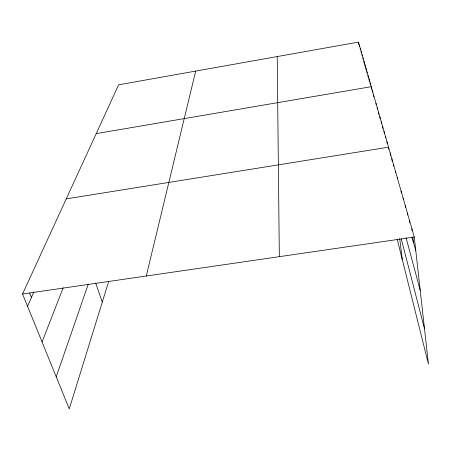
<?xml version="1.0" encoding="UTF-8"?>
<svg xmlns="http://www.w3.org/2000/svg" width="451" height="451" viewBox="0 0 451 451"><rect width="100%" height="100%" fill="white"/><g stroke="black" fill="none" stroke-linecap="round" stroke-linejoin="round"><path stroke-width="0.68" d="M146.271 276.006L195.695 71.089M108.668 281.447L69.274 408.91L22.55 293.996L118.63 84.822L358.466 42.09L414.272 237.051L428.45 364.109L397.23 239.357M56.228 376.827L88.266 284.107M42.061 341.982L63.157 287.828M27.545 306.274L33.853 291.944M96.215 133.62L371.235 86.699L371.573 89.326M66.235 198.885L388.548 147.178L388.801 149.275M22.55 293.996L414.272 237.051M29.636 292.964L31.429 297.446M95.64 282.991L102.304 302.046M411.988 237.187L415.794 250.7M406.052 237.677L420.208 290.281M401.289 239.03L424.509 328.779M358.466 42.09L358.827 44.773M363.918 61.127L364.261 63.766M362.959 57.784L363.134 59.092M362.023 54.515L362.209 55.901M361.11 51.313L361.29 52.688M360.208 48.172L360.388 49.537M359.329 45.1L359.509 46.453M369.025 78.976L369.38 81.727M367.96 75.249L368.315 77.978M366.917 71.602L367.091 72.955M365.896 68.033L366.156 70.046M364.893 64.544L365.242 67.199M373.552 94.783L373.806 96.79M372.379 90.696L372.549 92.021M370.119 82.792L370.389 84.878M377.239 107.665L377.408 109.041M375.976 103.268L376.151 104.626M382.6 126.398L382.848 128.411M381.208 121.533L381.456 123.529M379.849 116.792L380.097 118.771M378.53 112.169L378.789 114.255M386.997 141.772L387.257 143.846M385.492 136.512L385.661 137.882M384.026 131.388L384.28 133.423M391.874 158.797L392.195 161.492M390.188 152.906L390.51 155.572M399.699 238.528L402.253 259.438M395.397 171.115L395.561 172.491M393.61 164.863L393.774 166.227M397.241 177.547L397.404 178.94M403.121 198.09L403.279 199.449M401.097 191.027L401.334 193.045M407.36 212.906L407.597 214.992M405.207 205.38L405.443 207.443M411.887 228.73L412.118 230.754M412.8 236.826L413.409 242.226M409.587 220.686L409.812 222.687M277.213 56.567L279.332 256.664"/></g></svg>
